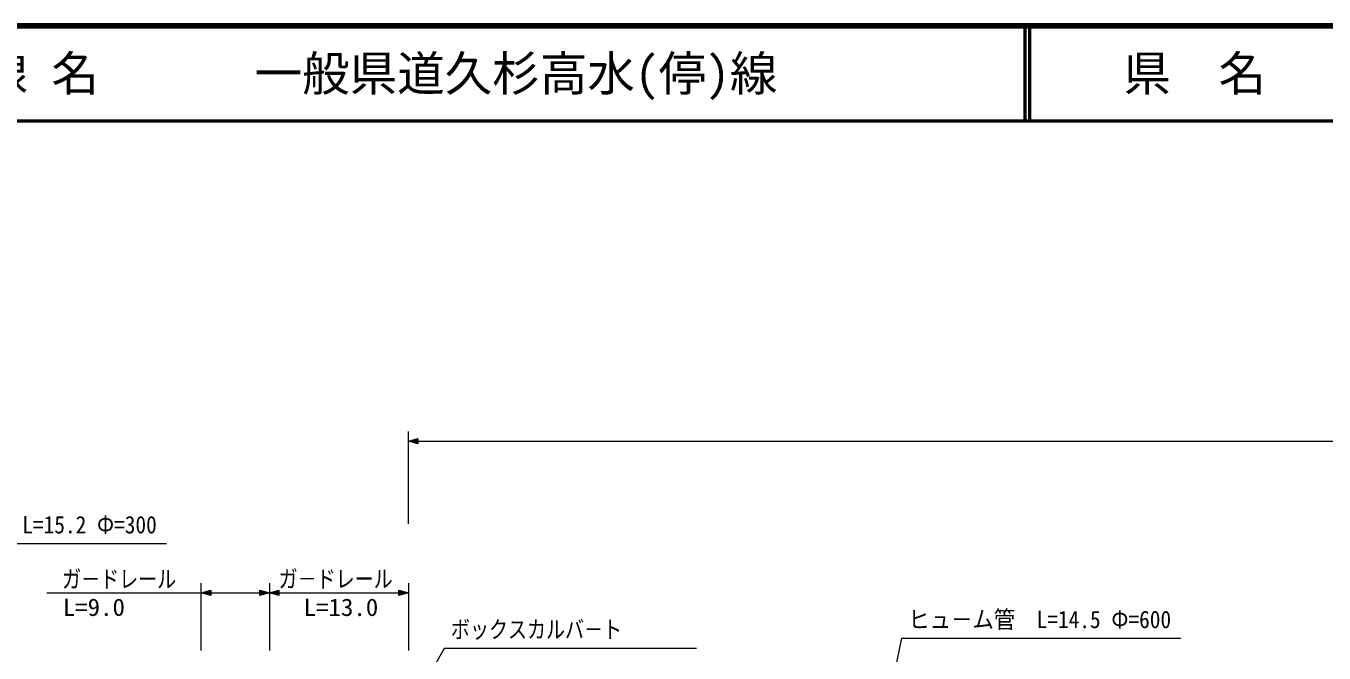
# Model space of a CAD drawing. Units: millimetres, scale not verified. Extents: x 40000 to 680000, y 20000 to 380000.
# Drawn here: x 192692 to 329220, y 313996 to 380000 of the extents above; entities that cross this region are included whole.
import ezdxf
from ezdxf.enums import TextEntityAlignment as Align

# ---------------------------------------------------------------- set-up
doc = ezdxf.new("R2010")
doc.units = ezdxf.units.MM
doc.header["$LTSCALE"] = 1000
for name, color, linetype, lineweight in [('M-STR-HTXT', 7, 'Continuous', 13), ('M-TTL', 2, 'Continuous', 140), ('M-TTL-LINE', 7, 'Continuous', 50)]:
    doc.layers.add(name, color=color, linetype=linetype, lineweight=lineweight)
doc.layers.add('M-TTL-TXT', color=7, linetype='Continuous')
doc.styles.add('ＭＳ ゴシック', font='')
doc.styles.get('ＭＳ ゴシック').set_extended_font_data('MS Gothic')

msp = doc.modelspace()

# ---------------------------------------------------------------- linework, layer by layer
at = {"layer": 'M-STR-HTXT'}
for p, q in [((232909, 327593), (232909, 337301)), ((232909, 336301), (233909, 336581)), ((233909, 336021), (232909, 336301)), ((232909, 336301), (451666, 336301)), ((233189, 336301), (233869, 336501)), ((233869, 336101), (233189, 336301)), ((233349, 336301), (233829, 336421)), ((233829, 336181), (233349, 336301)), ((233589, 336301), (233789, 336341)), ((233789, 336261), (233589, 336301)), ((233789, 336341), (233789, 336261)), ((233829, 336421), (233829, 336181)), ((233869, 336501), (233869, 336101)), ((233909, 336581), (233909, 336021)), ((178135, 325540), (207485, 325540)), ((211137, 314253), (211137, 321339)), ((218304, 321339), (218304, 314253)), ((232909, 321339), (232909, 314253)), ((194898, 320339), (218304, 320339)), ((211137, 320339), (212137, 320619)), ((212137, 320059), (211137, 320339)), ((211417, 320339), (212097, 320539)), ((212097, 320139), (211417, 320339)), ((211577, 320339), (212057, 320459)), ((212057, 320219), (211577, 320339)), ((211817, 320339), (212017, 320379)), ((212017, 320299), (211817, 320339)), ((212017, 320379), (212017, 320299)), ((212057, 320459), (212057, 320219)), ((212097, 320539), (212097, 320139)), ((212137, 320619), (212137, 320059)), ((217304, 320059), (217304, 320619)), ((217304, 320619), (218304, 320339)), ((218304, 320339), (217304, 320059)), ((217344, 320139), (217344, 320539)), ((217344, 320539), (218024, 320339)), ((218024, 320339), (217344, 320139)), ((217384, 320219), (217384, 320459)), ((217384, 320459), (217864, 320339)), ((217864, 320339), (217384, 320219)), ((217424, 320299), (217424, 320379)), ((217424, 320379), (217624, 320339)), ((217624, 320339), (217424, 320299)), ((218304, 320339), (219304, 320619)), ((219304, 320059), (218304, 320339)), ((218304, 320339), (232909, 320339)), ((218584, 320339), (219264, 320539)), ((219264, 320139), (218584, 320339)), ((218744, 320339), (219224, 320459)), ((219224, 320219), (218744, 320339)), ((218984, 320339), (219184, 320379)), ((219184, 320299), (218984, 320339)), ((219184, 320379), (219184, 320299)), ((219224, 320459), (219224, 320219)), ((219264, 320539), (219264, 320139)), ((219304, 320619), (219304, 320059)), ((231909, 320059), (231909, 320619)), ((231909, 320619), (232909, 320339)), ((232909, 320339), (231909, 320059)), ((231949, 320139), (231949, 320539)), ((231949, 320539), (232629, 320339)), ((232629, 320339), (231949, 320139)), ((231989, 320219), (231989, 320459)), ((231989, 320459), (232469, 320339)), ((232469, 320339), (231989, 320219)), ((232029, 320299), (232029, 320379)), ((232029, 320379), (232229, 320339)), ((232229, 320339), (232029, 320299)), ((280702, 295968), (284822, 315568)), ((284822, 315568), (314172, 315568)), ((226371, 296427), (236723, 314516)), ((236723, 314516), (263202, 314516))]:
    msp.add_line(p, q, dxfattribs=at)
at = {"layer": 'M-TTL'}
msp.add_line((680000, 380000), (40000, 380000), dxfattribs=at)
at = {"layer": 'M-TTL-LINE'}
for p, q in [((297750, 380000), (297750, 370000)), ((298250, 380000), (298250, 370000)), ((40000, 370000), (680000, 370000))]:
    msp.add_line(p, q, dxfattribs=at)

# ---------------------------------------------------------------- texts
at = {"layer": 'M-STR-HTXT', "style": 'ＭＳ ゴシック'}
for s, width, p in [('ヒュ－ム管\u3000L=15.2 Φ=300', 0.9, (178802, 326040)), ('ガ－ドレール', 0.8, (196494, 320318)), ('ガ－ドレール', 0.8, (219265, 320337)), ('L=9.0', 1.05, (196559, 317353)), ('L=13.0', 1.05, (221893, 317349)), ('ヒュ－ム管\u3000L=14.5 Φ=600', 0.9, (285489, 316068)), ('ボックスカルバ－ト', 0.8, (237390, 315016))]:
    msp.add_text(s, height=1833, dxfattribs=dict(at, width=width)).set_placement(p, align=Align.BOTTOM_LEFT)
at = {"layer": 'M-TTL-TXT', "style": 'ＭＳ ゴシック'}
for s, p in [('路 線 名', (180380, 375000)), ('一般県道久杉高水(停)線', (216734, 375000))]:
    msp.add_text(s, height=3666, dxfattribs=at).set_placement(p, align=Align.MIDDLE_LEFT)
msp.add_text('県\u3000名', height=3666, dxfattribs=at).set_placement((315625, 375000), align=Align.MIDDLE_CENTER)

doc.saveas('drawing.dxf')
